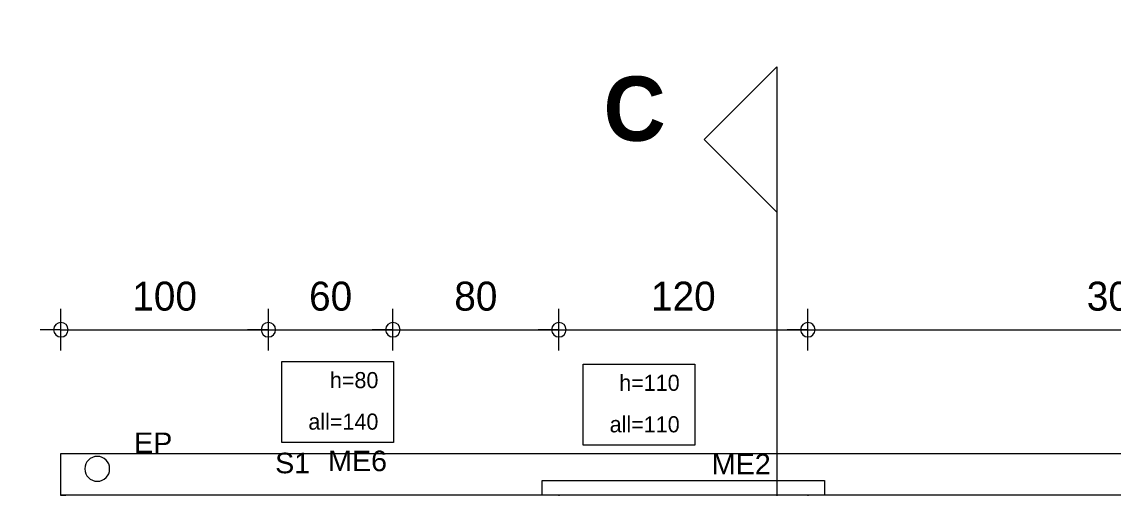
# Model space of a CAD drawing. Header units: metres. Extents: x -36.1 to 26, y -0.1 to 41.9.
# Drawn here: x -11.19 to -5.93, y 12.92 to 15.17 of the extents above; entities that cross this region are included whole.
import ezdxf
from ezdxf.enums import TextEntityAlignment as Align
from ezdxf.lldxf.tags import DXFTag

# ---------------------------------------------------------------- set-up
doc = ezdxf.new("R2010")
doc.units = ezdxf.units.M
doc.header["$MEASUREMENT"] = 0
for name, color, linetype in [('Calque commun', 7, 'Continuous'), ('Calque100', 7, 'Continuous'), ('Cotations', 7, 'Continuous'), ('Textes', 7, 'Continuous')]:
    doc.layers.add(name, color=color, linetype=linetype)
doc.styles.add('Arial5', font='arial.ttf', dxfattribs={"height": 0.098961})
doc.styles.add('Century Gothic3', font='GOTHIC.TTF', dxfattribs={"height": 0.139636})
doc.styles.add('Century Gothic6', font='GOTHIC.TTF', dxfattribs={"height": 0.077575})
doc.styles.add('Century Gothic8', font='GOTHICB.TTF', dxfattribs={"height": 0.31023})
tags = doc.linetypes.add('DASHDOT2', pattern=[0.5, 0.25, -0.125, 0, -0.125]).pattern_tags.tags
tags[10:11] = [DXFTag(74, 4), DXFTag(75, 0), DXFTag(340, '0'), DXFTag(46, 1.0), DXFTag(50, 0.0), DXFTag(44, 0.0), DXFTag(45, 0.0)]
tags[8:9] = [DXFTag(74, 4), DXFTag(75, 0), DXFTag(340, '0'), DXFTag(46, 1.0), DXFTag(50, 0.0), DXFTag(44, 0.0), DXFTag(45, 0.0)]
tags[6:7] = [DXFTag(74, 4), DXFTag(75, 0), DXFTag(340, '0'), DXFTag(46, 1.0), DXFTag(50, 0.0), DXFTag(44, 0.0), DXFTag(45, 0.0)]
tags[4:5] = [DXFTag(74, 4), DXFTag(75, 0), DXFTag(340, '0'), DXFTag(46, 1.0), DXFTag(50, 0.0), DXFTag(44, 0.0), DXFTag(45, 0.0)]
tags = doc.linetypes.add('HIDDEN2', pattern=[0.1875, 0.125, -0.0625]).pattern_tags.tags
tags[6:7] = [DXFTag(74, 4), DXFTag(75, 0), DXFTag(340, '0'), DXFTag(46, 1.0), DXFTag(50, 0.0), DXFTag(44, 0.0), DXFTag(45, 0.0)]
tags[4:5] = [DXFTag(74, 4), DXFTag(75, 0), DXFTag(340, '0'), DXFTag(46, 1.0), DXFTag(50, 0.0), DXFTag(44, 0.0), DXFTag(45, 0.0)]

# ---------------------------------------------------------------- blocks, each defined once
blk = doc.blocks.new('@PRES_1_$$_1-7')
at = {"layer": 'Calque commun', "color": 2, "linetype": 'Continuous', "lineweight": 9}
for p, q in [((0, 0.33), (1.2, 0.33)), ((0, 0.32), (0, 0.33)), ((0, 0.32), (0.02, 0.32)), ((0.02, 0.27), (0.02, 0.32)), ((0.07, 0.33), (0.07, 0.27)), ((0.55, 0.27), (0.55, 0.33)), ((0.6, 0.33), (0.6, 0.27)), ((0.65, 0.27), (0.65, 0.33)), ((1.13, 0.33), (1.13, 0.27)), ((1.18, 0.32), (1.18, 0.27)), ((1.18, 0.32), (1.2, 0.32)), ((1.2, 0.32), (1.2, 0.33)), ((1.18, 0.27), (0.02, 0.27)), ((0.04, 0.26), (0.04, 0.27)), ((1.16, 0.26), (1.16, 0.27)), ((0.04, 0.26), (0, 0.26)), ((0, 0.26), (0.02, 0.26)), ((1.2, 0.26), (1.16, 0.26)), ((1.18, 0.26), (1.2, 0.26)), ((0, 0.18), (1.2, 0.18)), ((-0.08, 0), (-0.08, -0.07)), ((1.28, -0.07), (1.28, 0)), ((-0.08, -0.07), (1.28, -0.07))]:
    blk.add_line(p, q, dxfattribs=at)
at = {"layer": 'Calque commun', "color": 3, "linetype": 'Continuous', "lineweight": 9}
for p, q in [((0.55, 0.3), (0.07, 0.3)), ((1.13, 0.3), (0.65, 0.3))]:
    blk.add_line(p, q, dxfattribs=at)
blk = doc.blocks.new('@PRES_1_$$_1-8')
at = {"layer": 'Calque commun', "color": 0, "linetype": 'ByBlock', "lineweight": -2}
blk.add_line((0, 0), (0, 0.32), dxfattribs=at)
blk = doc.blocks.new('@PRES_1_$$_1-9')
at = {"layer": 'Calque commun', "color": 0, "linetype": 'ByBlock', "lineweight": -2}
blk.add_line((0, 0), (0, 0.32), dxfattribs=at)
blk = doc.blocks.new('INTER_2D_COMB3')
at = {"layer": 'Calque commun', "color": 0, "linetype": 'ByBlock', "lineweight": -2}
blk.add_blockref('@PRES_1_$$_1-7', (0, 0), dxfattribs=at)
at = {"layer": 'Calque commun', "color": 7, "linetype": 'Continuous', "lineweight": 9}
blk.add_blockref('@PRES_1_$$_1-8', (0, 0), dxfattribs=at)
at = {"layer": 'Calque commun', "color": 7, "linetype": 'Continuous', "lineweight": 9, "extrusion": (0, 0, -1), "xscale": -1, "yscale": -1, "zscale": -1, "rotation": -180}
blk.add_blockref('@PRES_1_$$_1-9', (-1.2, 0), dxfattribs=at)
blk = doc.blocks.new('PLACED_COMB3')
at = {"layer": 'Calque commun', "color": 0, "linetype": 'ByBlock', "lineweight": -2}
blk.add_blockref('INTER_2D_COMB3', (0, 0), dxfattribs=at)
blk = doc.blocks.new('new71')
at = {"layer": 'Calque commun', "color": 5, "linetype": 'Continuous', "lineweight": 9}
blk.add_arc((0, 0), 0.5, 0, 359.99941, dxfattribs=at)
blk = doc.blocks.new('new72')
at = {"layer": 'Calque commun', "color": 5, "linetype": 'Continuous', "lineweight": 9}
blk.add_arc((0, 0), 0.5, 0, 359.99941, dxfattribs=at)
blk = doc.blocks.new('DimLine13344')
at = {"layer": 'Calque commun', "color": 5, "linetype": 'Continuous', "lineweight": 9}
for p, q in [((-10.9986, 13.5877), (-10.9986, 13.7877)), ((-9.9986, 13.5877), (-9.9986, 13.7877)), ((-10.9986, 13.6877), (-11.0986, 13.6877)), ((-10.9986, 13.6877), (-9.9986, 13.6877)), ((-9.9986, 13.6877), (-9.8986, 13.6877))]:
    blk.add_line(p, q, dxfattribs=at)
at = {"layer": 'Calque commun', "color": 5, "linetype": 'Continuous', "lineweight": 9, "xscale": 0.07000000029802322, "yscale": 0.07000000029802322, "zscale": 0.07000000029802322}
for name, p in [('new71', (-10.9986, 13.6877)), ('new72', (-9.9986, 13.6877))]:
    blk.add_blockref(name, p, dxfattribs=at)
at = {"layer": 'Calque commun', "color": 5, "linetype": 'Continuous', "lineweight": 9, "style": 'Century Gothic3'}
blk.add_text('100', height=0.13964, dxfattribs=at).set_placement((-10.4986, 13.7377), align=Align.BOTTOM_CENTER)
blk = doc.blocks.new('new73')
at = {"layer": 'Calque commun', "color": 5, "linetype": 'Continuous', "lineweight": 9}
blk.add_arc((0, 0), 0.5, 0, 359.99941, dxfattribs=at)
blk = doc.blocks.new('new74')
at = {"layer": 'Calque commun', "color": 5, "linetype": 'Continuous', "lineweight": 9}
blk.add_arc((0, 0), 0.5, 0, 359.99941, dxfattribs=at)
blk = doc.blocks.new('DimLine13352')
at = {"layer": 'Calque commun', "color": 5, "linetype": 'Continuous', "lineweight": 9}
for p, q in [((-9.9986, 13.5877), (-9.9986, 13.7877)), ((-9.3986, 13.5877), (-9.3986, 13.7877)), ((-9.9986, 13.6877), (-10.0986, 13.6877)), ((-9.9986, 13.6877), (-9.3986, 13.6877)), ((-9.3986, 13.6877), (-9.2986, 13.6877))]:
    blk.add_line(p, q, dxfattribs=at)
at = {"layer": 'Calque commun', "color": 5, "linetype": 'Continuous', "lineweight": 9, "xscale": 0.07000000029802322, "yscale": 0.07000000029802322, "zscale": 0.07000000029802322}
for name, p in [('new73', (-9.9986, 13.6877)), ('new74', (-9.3986, 13.6877))]:
    blk.add_blockref(name, p, dxfattribs=at)
at = {"layer": 'Calque commun', "color": 5, "linetype": 'Continuous', "lineweight": 9, "style": 'Century Gothic3'}
blk.add_text('60', height=0.13964, dxfattribs=at).set_placement((-9.6986, 13.7377), align=Align.BOTTOM_CENTER)
blk = doc.blocks.new('new75')
at = {"layer": 'Calque commun', "color": 5, "linetype": 'Continuous', "lineweight": 9}
blk.add_arc((0, 0), 0.5, 0, 359.99941, dxfattribs=at)
blk = doc.blocks.new('new76')
at = {"layer": 'Calque commun', "color": 5, "linetype": 'Continuous', "lineweight": 9}
blk.add_arc((0, 0), 0.5, 0, 359.99941, dxfattribs=at)
blk = doc.blocks.new('DimLine13360')
at = {"layer": 'Calque commun', "color": 5, "linetype": 'Continuous', "lineweight": 9}
for p, q in [((-9.3986, 13.5877), (-9.3986, 13.7877)), ((-8.5986, 13.5877), (-8.5986, 13.7877)), ((-9.3986, 13.6877), (-9.4986, 13.6877)), ((-9.3986, 13.6877), (-8.5986, 13.6877)), ((-8.5986, 13.6877), (-8.4986, 13.6877))]:
    blk.add_line(p, q, dxfattribs=at)
at = {"layer": 'Calque commun', "color": 5, "linetype": 'Continuous', "lineweight": 9, "xscale": 0.07000000029802322, "yscale": 0.07000000029802322, "zscale": 0.07000000029802322}
for name, p in [('new75', (-9.3986, 13.6877)), ('new76', (-8.5986, 13.6877))]:
    blk.add_blockref(name, p, dxfattribs=at)
at = {"layer": 'Calque commun', "color": 5, "linetype": 'Continuous', "lineweight": 9, "style": 'Century Gothic3'}
blk.add_text('80', height=0.13964, dxfattribs=at).set_placement((-8.9986, 13.7377), align=Align.BOTTOM_CENTER)
blk = doc.blocks.new('new77')
at = {"layer": 'Calque commun', "color": 5, "linetype": 'Continuous', "lineweight": 9}
blk.add_arc((0, 0), 0.5, 0, 359.99941, dxfattribs=at)
blk = doc.blocks.new('new78')
at = {"layer": 'Calque commun', "color": 5, "linetype": 'Continuous', "lineweight": 9}
blk.add_arc((0, 0), 0.5, 0, 359.99941, dxfattribs=at)
blk = doc.blocks.new('DimLine13368')
at = {"layer": 'Calque commun', "color": 5, "linetype": 'Continuous', "lineweight": 9}
for p, q in [((-8.5986, 13.5877), (-8.5986, 13.7877)), ((-7.3986, 13.5877), (-7.3986, 13.7877)), ((-8.5986, 13.6877), (-8.6986, 13.6877)), ((-8.5986, 13.6877), (-7.3986, 13.6877)), ((-7.3986, 13.6877), (-7.2986, 13.6877))]:
    blk.add_line(p, q, dxfattribs=at)
at = {"layer": 'Calque commun', "color": 5, "linetype": 'Continuous', "lineweight": 9, "xscale": 0.07000000029802322, "yscale": 0.07000000029802322, "zscale": 0.07000000029802322}
for name, p in [('new77', (-8.5986, 13.6877)), ('new78', (-7.3986, 13.6877))]:
    blk.add_blockref(name, p, dxfattribs=at)
at = {"layer": 'Calque commun', "color": 5, "linetype": 'Continuous', "lineweight": 9, "style": 'Century Gothic3'}
blk.add_text('120', height=0.13964, dxfattribs=at).set_placement((-7.9986, 13.7377), align=Align.BOTTOM_CENTER)
blk = doc.blocks.new('new79')
at = {"layer": 'Calque commun', "color": 5, "linetype": 'Continuous', "lineweight": 9}
blk.add_arc((0, 0), 0.5, 0, 359.99941, dxfattribs=at)
blk = doc.blocks.new('new80')
at = {"layer": 'Calque commun', "color": 5, "linetype": 'Continuous', "lineweight": 9}
blk.add_arc((0, 0), 0.5, 0, 359.99941, dxfattribs=at)
blk = doc.blocks.new('DimLine13376')
at = {"layer": 'Calque commun', "color": 5, "linetype": 'Continuous', "lineweight": 9}
for p, q in [((-7.3986, 13.5877), (-7.3986, 13.7877)), ((-4.3986, 13.5877), (-4.3986, 13.7877)), ((-7.3986, 13.6877), (-7.4986, 13.6877)), ((-7.3986, 13.6877), (-4.3986, 13.6877)), ((-4.3986, 13.6877), (-4.2986, 13.6877))]:
    blk.add_line(p, q, dxfattribs=at)
at = {"layer": 'Calque commun', "color": 5, "linetype": 'Continuous', "lineweight": 9, "xscale": 0.07000000029802322, "yscale": 0.07000000029802322, "zscale": 0.07000000029802322}
for name, p in [('new79', (-7.3986, 13.6877)), ('new80', (-4.3986, 13.6877))]:
    blk.add_blockref(name, p, dxfattribs=at)
at = {"layer": 'Calque commun', "color": 5, "linetype": 'Continuous', "lineweight": 9, "style": 'Century Gothic3'}
blk.add_text('300', height=0.13964, dxfattribs=at).set_placement((-5.8986, 13.7377), align=Align.BOTTOM_CENTER)
blk = doc.blocks.new('fleche08')
at = {"layer": 'Calque100', "color": 6, "linetype": 'Continuous', "lineweight": 18}
mesh = blk.add_polyface(dxfattribs=at)
corners = [(-0.35, -0.35), (0, 0), (0.35, -0.35)]
mesh.append_faces([[corners[k] for k in face] for face in [(0, 1, 2)]], dxfattribs={"color": 6})

msp = doc.modelspace()

# ---------------------------------------------------------------- linework, layer by layer
at = {"layer": 'Calque commun', "color": 11, "linetype": 'Continuous', "lineweight": 18}
msp.add_arc((-10.8235, 13.0173), 0.06, 90, 89.9994, dxfattribs=at)
at = {"layer": 'Cotations', "color": 1, "linetype": 'DASHDOT2', "lineweight": 18, "flags": 128}
msp.add_lwpolyline([(-7.5484, 14.9537), (-7.5484, 1.1525), (-7.5484, 1.1525)], dxfattribs=at)

# ---------------------------------------------------------------- block references
at = {"layer": 'Calque commun', "color": 0, "linetype": 'ByBlock', "lineweight": -2, "rotation": 90}
msp.add_blockref('fleche08', (-7.8984, 14.6037), dxfattribs=at)
at = {"layer": 'Calque commun', "color": 5, "linetype": 'Continuous', "lineweight": 9}
for name in ['DimLine13344', 'DimLine13352', 'DimLine13360', 'DimLine13368', 'DimLine13376']:
    msp.add_blockref(name, (0, 0), dxfattribs=at)
at = {"layer": 'Calque commun', "color": 0, "linetype": 'ByBlock', "lineweight": -2, "extrusion": (0, 0, -1), "xscale": -1, "yscale": -1, "zscale": -1}
msp.add_blockref('PLACED_COMB3', (8.5986, 12.8909), dxfattribs=at)

# ---------------------------------------------------------------- texts
at = {"layer": 'Calque commun', "color": 5, "linetype": 'ByBlock', "lineweight": -2, "char_height": 0.07758, "attachment_point": 3, "line_spacing_factor": 1.546883, "style": 'Century Gothic6'}
for s, insert in [('h=80\\Pall=140', (-9.4684, 13.4836)), ('h=110\\Pall=110', (-8.0164, 13.4707))]:
    msp.add_mtext(s, dxfattribs=dict(at, insert=insert))
at = {"layer": 'Textes', "color": 5, "linetype": 'ByBlock', "lineweight": -2, "style": 'Century Gothic8'}
msp.add_text('C', height=0.3102, dxfattribs=at).set_placement((-8.3834, 14.908), align=Align.TOP_LEFT)
at = {"layer": 'Textes', "color": 5, "linetype": 'ByBlock', "lineweight": -2, "style": 'Arial5'}
msp.add_text('EP', height=0.09896, dxfattribs=at).set_placement((-10.6458, 13.0635), align=Align.BOTTOM_LEFT)
for s, p in [('ME6', (-9.4268, 12.9764)), ('S1', (-9.797, 12.9662)), ('ME2', (-7.5776, 12.9609))]:
    msp.add_text(s, height=0.09896, dxfattribs=at).set_placement(p, align=Align.BOTTOM_RIGHT)

# ---------------------------------------------------------------- meshes
at = {"layer": 'Calque commun', "color": 7, "linetype": 'Continuous', "lineweight": 9}
mesh = msp.add_polyface(dxfattribs=at)
corners = [(25.9622, 41.8575), (-34.0378, 41.8575), (-34.0378, -0.1425), (25.9622, -0.1425)]
mesh.append_faces([[corners[k] for k in face] for face in [(0, 1, 2, 3)]], dxfattribs={"color": 7})
at = {"layer": 'Calque commun', "color": 9, "linetype": 'Continuous', "lineweight": 9}
mesh = msp.add_polyface(dxfattribs=at)
corners = [(-10.9986, 3.8909), (-4.3986, 4.471), (-4.3986, 11.0709), (8.4414, 14.471), (1.8414, 14.471), (1.8414, 11.0709), (-10.9986, 12.8909), (-4.3986, 3.8909), (-4.3986, 12.8909), (2.0214, 5.471), (8.4414, 5.471), (2.0214, 4.471)]
mesh.append_faces([[corners[k] for k in face] for face in [(6, 2, 8), (9, 1, 11)]], dxfattribs={"vtx0": -1, "color": 9})
mesh.append_faces([[corners[k] for k in face] for face in [(3, 5, 10), (10, 5, 9)]], dxfattribs={"vtx0": -1, "vtx1": -1, "color": 9})
mesh.append_faces([[corners[k] for k in face] for face in [(0, 1, 2), (9, 2, 1)]], dxfattribs={"vtx0": -1, "vtx1": -1, "vtx2": -1, "color": 9})
mesh.append_faces([[corners[k] for k in face] for face in [(9, 5, 2)]], dxfattribs={"vtx0": -1, "vtx2": -1, "color": 9})
mesh.append_faces([[corners[k] for k in face] for face in [(6, 0, 2)]], dxfattribs={"vtx1": -1, "vtx2": -1, "color": 9})
mesh.append_faces([[corners[k] for k in face] for face in [(3, 4, 5), (0, 7, 1)]], dxfattribs={"vtx2": -1, "color": 9})
at = {"layer": 'Calque commun', "color": 11, "linetype": 'Continuous', "lineweight": 18}
mesh = msp.add_polyface(dxfattribs=at)
corners = [(-9.9342, 13.5344), (-9.3958, 13.5344), (-9.3958, 13.1437), (-9.9342, 13.1437)]
mesh.append_faces([[corners[k] for k in face] for face in [(0, 1, 2, 3)]], dxfattribs={"color": 11})
mesh = msp.add_polyface(dxfattribs=at)
corners = [(-8.4822, 13.5215), (-7.9438, 13.5215), (-7.9438, 13.1308), (-8.4822, 13.1308)]
mesh.append_faces([[corners[k] for k in face] for face in [(0, 1, 2, 3)]], dxfattribs={"color": 11})
at = {"layer": 'Calque commun', "color": 16, "linetype": 'HIDDEN2', "lineweight": 9}
mesh = msp.add_polyface(dxfattribs=at)
corners = [(-4.3986, 13.0909), (-4.3986, 12.8909), (-10.9986, 12.8909), (-10.9986, 13.0909)]
mesh.append_faces([[corners[k] for k in face] for face in [(0, 1, 2, 3)]], dxfattribs={"color": 16})

doc.saveas('drawing.dxf')
